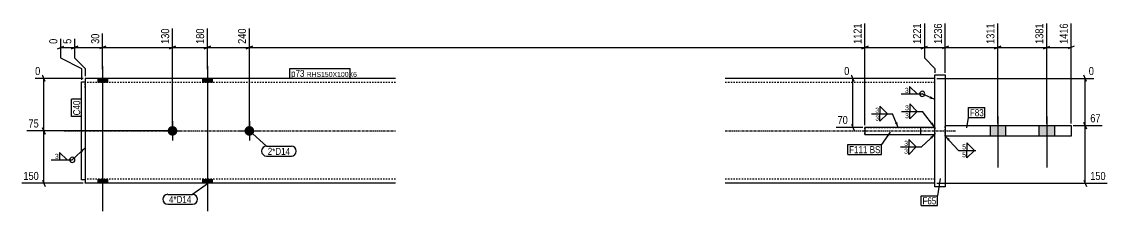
# Model space of a CAD drawing. Header units: millimetres. Extents: x 7 to 15967, y -1 to 548.
# Drawn here: x 7 to 1560, y -1 to 270 of the extents above; entities that cross this region are included whole.
import ezdxf

# ---------------------------------------------------------------- set-up
doc = ezdxf.new("R2010")
doc.units = ezdxf.units.MM
doc.linetypes.add('DXK_LINE_DOT2', pattern=[3.9198, 1.9599, -1.9599])
doc.linetypes.add('DXK_LINE_DOT3', pattern=[5.9187, 2.979, -0.9799, 0.9799, -0.9799])
for name, color, linetype in [('MÅLSÆTNING', 7, 'Continuous'), ('STÅL', 7, 'Continuous'), ('TEKST', 7, 'Continuous')]:
    doc.layers.add(name, color=color, linetype=linetype)
doc.styles.add('Arial Narrow', font='ARIALN.TTF', dxfattribs={"height": 0.2})

msp = doc.modelspace()

# ---------------------------------------------------------------- hatches: boundary and pattern name
at = {"layer": 'STÅL', "linetype": 'Continuous'}
for points in [[(129.7, 189.1), (115.7, 189.1), (115.7, 183.1), (129.7, 183.1)], [(129.7, 189.1), (115.7, 189.1), (115.7, 183.1), (129.7, 183.1)], [(279.7, 189.1), (265.7, 189.1), (265.7, 183.1), (279.7, 183.1)], [(279.7, 189.1), (265.7, 189.1), (265.7, 183.1), (279.7, 183.1)], [(222.7, 121.1, -1), (222.7, 107.1, -1)], [(332.7, 121.1, -1), (332.7, 107.1, -1)], [(1414.4, 121.6), (1392.4, 121.6), (1392.4, 106.6), (1414.4, 106.6)], [(1414.4, 121.6), (1392.4, 121.6), (1392.4, 106.6), (1414.4, 106.6)], [(1484.4, 121.6), (1462.4, 121.6), (1462.4, 106.6), (1484.4, 106.6)], [(1484.4, 121.6), (1462.4, 121.6), (1462.4, 106.6), (1484.4, 106.6)], [(129.7, 45.1), (115.7, 45.1), (115.7, 39.1), (129.7, 39.1)], [(129.7, 45.1), (115.7, 45.1), (115.7, 39.1), (129.7, 39.1)], [(279.7, 45.1), (265.7, 45.1), (265.7, 39.1), (279.7, 39.1)], [(279.7, 45.1), (265.7, 45.1), (265.7, 39.1), (279.7, 39.1)]]:
    msp.add_hatch(color=96, dxfattribs=at).paths.add_polyline_path(points)
at = {"layer": 'TEKST', "linetype": 'Continuous'}
for points in [[(1307.3, 163.7), (1313.4, 158.9), (1305.8, 160.3)], [(1259.7, 126.8), (1260.7, 119.1), (1256.2, 125.4)], [(1259.7, 126.8), (1260.7, 119.1), (1256.2, 125.4)], [(1310.3, 126.2), (1313.4, 119.1), (1307.3, 123.9)], [(1306.6, 105.4), (1313.4, 109.1), (1309.2, 102.6)], [(1332.1, 99.8), (1328.4, 106.6), (1334.9, 102.4)], [(91, 86.2), (97.7, 90), (93.5, 83.5)]]:
    msp.add_hatch(color=3, dxfattribs=at).paths.add_polyline_path(points)

# ---------------------------------------------------------------- linework, layer by layer
at = {"layer": 'MÅLSÆTNING', "color": 7, "linetype": 'Continuous'}
for p, q in [((1213.4, 122.1), (1213.4, 267.8)), ((1213.4, 122.1), (1213.4, 267.8)), ((1298.4, 267.8), (1298.4, 218.4)), ((1298.4, 267.8), (1298.4, 218.4)), ((1328.4, 197.1), (1328.4, 267.8)), ((1328.4, 197.1), (1328.4, 267.8)), ((1403.4, 124.6), (1403.4, 267.8)), ((1403.4, 124.6), (1403.4, 267.8)), ((1473.4, 124.6), (1473.4, 267.8)), ((1508.4, 124.6), (1508.4, 267.8)), ((122.7, 202.1), (122.7, 253.1)), ((122.7, 202.1), (122.7, 253.1)), ((222.7, 117.1), (222.7, 260.5)), ((222.7, 117.1), (222.7, 260.5)), ((272.7, 202.1), (272.7, 260.5)), ((272.7, 202.1), (272.7, 260.5)), ((332.7, 117.1), (332.7, 260.5)), ((332.7, 117.1), (332.7, 260.5)), ((58.2, 231.6), (67.2, 235.2)), ((62.7, 245.8), (62.7, 218.4)), ((62.7, 233.4), (82.7, 233.4)), ((78.2, 231.6), (87.2, 235.2)), ((87.2, 235.2), (78.2, 231.6)), ((82.7, 245.8), (82.7, 218.4)), ((82.7, 245.8), (82.7, 218.4)), ((82.7, 233.4), (122.7, 233.4)), ((127.2, 235.2), (118.2, 231.6)), ((127.2, 235.2), (118.2, 231.6)), ((122.7, 233.4), (222.7, 233.4)), ((227.2, 235.2), (218.2, 231.6)), ((218.2, 231.6), (227.2, 235.2)), ((222.7, 233.4), (272.7, 233.4)), ((277.2, 235.2), (268.2, 231.6)), ((268.2, 231.6), (277.2, 235.2)), ((272.7, 233.4), (332.7, 233.4)), ((337.2, 235.2), (328.2, 231.6)), ((328.2, 231.6), (337.2, 235.2)), ((332.7, 233.4), (1213.4, 233.4)), ((1217.9, 235.2), (1208.9, 231.6)), ((1208.9, 231.6), (1217.9, 235.2)), ((1213.4, 233.4), (1298.4, 233.4)), ((1293.9, 231.6), (1302.9, 235.2)), ((1298.4, 233.4), (1328.4, 233.4)), ((1332.9, 235.2), (1323.9, 231.6)), ((1332.9, 235.2), (1323.9, 231.6)), ((1328.4, 233.4), (1403.4, 233.4)), ((1407.9, 235.2), (1398.9, 231.6)), ((1398.9, 231.6), (1407.9, 235.2)), ((1403.4, 233.4), (1473.4, 233.4)), ((1468.9, 231.6), (1477.9, 235.2)), ((1512.9, 235.2), (1503.9, 231.6)), ((62.7, 218.4), (92.7, 203.4)), ((82.7, 218.4), (97.7, 203.4)), ((82.7, 218.4), (97.7, 203.4)), ((1298.4, 218.4), (1313.4, 203.4)), ((1298.4, 218.4), (1313.4, 203.4)), ((92.7, 203.4), (92.7, 187.1)), ((97.7, 203.4), (97.7, 192.1)), ((97.7, 203.4), (97.7, 192.1)), ((1313.4, 203.4), (1313.4, 197.1)), ((1313.4, 203.4), (1313.4, 197.1)), ((94.7, 189.1), (26.2, 189.1)), ((40.4, 184.6), (36.8, 193.6)), ((1201.2, 189.1), (1183.7, 189.1)), ((1197.9, 184.6), (1194.3, 193.6)), ((1196.1, 119.1), (1196.1, 189.1)), ((1316.4, 189.1), (1540.9, 189.1)), ((1530.3, 184.6), (1526.7, 193.6)), ((1528.5, 121.6), (1528.5, 189.1)), ((1526.7, 126.1), (1530.3, 117.1)), ((1530.3, 117.1), (1526.7, 126.1)), ((219.7, 114.1), (14.5, 114.1)), ((40.4, 109.6), (36.8, 118.6)), ((38.6, 39.1), (38.6, 114.1)), ((1210.4, 119.1), (1172, 119.1)), ((1194.3, 123.6), (1197.9, 114.6)), ((1511.4, 121.6), (1552.6, 121.6)), ((1511.4, 121.6), (1552.6, 121.6)), ((1528.5, 39.1), (1528.5, 121.6)), ((94.7, 39.1), (7.2, 39.1)), ((36.8, 43.6), (40.4, 34.6)), ((1316.4, 39.1), (1559.9, 39.1)), ((1526.7, 43.6), (1530.3, 34.6))]:
    msp.add_line(p, q, dxfattribs=at)
at = {"layer": 'STÅL', "color": 96, "linetype": 'Continuous'}
for p, q in [((122.7, 206.6), (122.7, -0.9)), ((122.7, 206.6), (122.7, -0.9)), ((272.7, 206.6), (272.7, -0.9)), ((272.7, 206.6), (272.7, -0.9)), ((115.7, 189.1), (115.7, 183.1)), ((115.7, 189.1), (115.7, 183.1)), ((129.7, 189.1), (129.7, 183.1)), ((129.7, 189.1), (129.7, 183.1)), ((265.7, 189.1), (265.7, 183.1)), ((265.7, 189.1), (265.7, 183.1)), ((279.7, 189.1), (279.7, 183.1)), ((279.7, 189.1), (279.7, 183.1)), ((222.7, 128.1), (222.7, 100.1)), ((332.7, 128.1), (332.7, 100.1)), ((1403.4, 134.6), (1403.4, 61.6)), ((1403.4, 134.6), (1403.4, 61.6)), ((1473.4, 134.6), (1473.4, 61.6)), ((1473.4, 134.6), (1473.4, 61.6)), ((208.7, 114.1), (236.7, 114.1)), ((318.7, 114.1), (346.7, 114.1)), ((1392.4, 121.6), (1392.4, 106.6)), ((1392.4, 121.6), (1392.4, 106.6)), ((1414.4, 121.6), (1414.4, 106.6)), ((1414.4, 121.6), (1414.4, 106.6)), ((1462.4, 121.6), (1462.4, 106.6)), ((1462.4, 121.6), (1462.4, 106.6)), ((1484.4, 121.6), (1484.4, 106.6)), ((1484.4, 121.6), (1484.4, 106.6)), ((115.7, 45.1), (115.7, 39.1)), ((115.7, 45.1), (115.7, 39.1)), ((129.7, 45.1), (129.7, 39.1)), ((129.7, 45.1), (129.7, 39.1)), ((265.7, 45.1), (265.7, 39.1)), ((265.7, 45.1), (265.7, 39.1)), ((279.7, 45.1), (279.7, 39.1)), ((279.7, 45.1), (279.7, 39.1))]:
    msp.add_line(p, q, dxfattribs=at)
at = {"layer": 'STÅL', "color": 2, "linetype": 'Continuous'}
for p, q in [((541.7, 189.1), (97.7, 189.1)), ((97.7, 189.1), (97.7, 40)), ((1313.4, 189.1), (1013.4, 189.1)), ((1313.4, 34.1), (1313.4, 194.1)), ((1313.4, 194.1), (1328.4, 194.1)), ((1328.4, 194.1), (1328.4, 34.1)), ((92.7, 184.1), (97.7, 184.1)), ((92.7, 44.1), (92.7, 184.1)), ((1313.4, 119.1), (1213.4, 119.1)), ((1213.4, 119.1), (1213.4, 109.1)), ((1213.4, 109.1), (1313.4, 109.1)), ((1293.4, 109.1), (1293.4, 119.1)), ((1313.4, 109.1), (1313.4, 119.1)), ((1328.4, 121.6), (1508.4, 121.6)), ((1508.4, 121.6), (1508.4, 106.6)), ((1508.4, 106.6), (1328.4, 106.6)), ((97.7, 44.1), (92.7, 44.1)), ((97.7, 39.1), (97.7, 40)), ((541.7, 39.1), (97.7, 39.1)), ((1313.4, 39.1), (1013.4, 39.1)), ((1328.4, 34.1), (1313.4, 34.1))]:
    msp.add_line(p, q, dxfattribs=at)
at = {"layer": 'STÅL', "color": 7, "linetype": 'DXK_LINE_DOT2'}
for p, q in [((1313.4, 119.1), (1313.4, 189.1)), ((97.7, 176.1), (97.7, 184.1)), ((541.7, 183.1), (97.7, 183.1)), ((97.7, 176.1), (97.7, 44.1)), ((1313.4, 183.1), (1013.4, 183.1)), ((1213.4, 109.1), (1213.4, 119.1)), ((1213.4, 119.1), (1313.4, 119.1)), ((1213.4, 109.1), (1313.4, 109.1)), ((1293.4, 109.1), (1293.4, 119.1)), ((1313.4, 109.1), (1313.4, 119.1)), ((1313.4, 119.1), (1313.4, 109.1)), ((1313.4, 39.1), (1313.4, 109.1)), ((1328.4, 106.6), (1328.4, 121.6)), ((541.7, 45.1), (97.7, 45.1)), ((1313.4, 45.1), (1013.4, 45.1))]:
    msp.add_line(p, q, dxfattribs=at)
at = {"layer": 'STÅL', "color": 7, "linetype": 'DXK_LINE_DOT3'}
for p, q in [((67.7, 114.1), (541.7, 114.1)), ((1013.4, 114.1), (1343.4, 114.1))]:
    msp.add_line(p, q, dxfattribs=at)
at = {"layer": 'TEKST', "color": 3, "linetype": 'Continuous'}
for p, q in [((1313.4, 158.9), (1295.3, 167)), ((1313.4, 119.1), (1295.6, 142)), ((1260.7, 119.1), (1253, 138.6)), ((1260.7, 119.1), (1253, 138.6)), ((1313.4, 109.1), (1294.3, 91.2)), ((97.7, 90), (79.3, 72.6))]:
    msp.add_line(p, q, dxfattribs=at)
for centre, start, end in [((1295.3, 167), 90, 270), ((1295.3, 167), 270, 90), ((79.3, 72.6), 90, 270), ((79.3, 72.6), 270, 90)]:
    msp.add_arc(centre, 3.75, start, end, dxfattribs=at)

# ---------------------------------------------------------------- wipeouts: each hides what was drawn before it
at = {"color": 0}
for points in [[(1233.4, 139.5), (1233.4, 148.2), (1227.6, 148.2), (1227.6, 139.5)], [(1275.9, 142.9), (1275.9, 151.6), (1270.2, 151.6), (1270.2, 142.9)], [(1383.3, 135.1), (1383.3, 145.6), (1363.5, 145.6), (1363.5, 135.1)], [(1274.6, 92.1), (1274.6, 100.8), (1268.9, 100.8), (1268.9, 92.1)], [(1357.7, 87.1), (1357.7, 95.8), (1351.9, 95.8), (1351.9, 87.1)], [(59.7, 73.5), (59.7, 82.2), (53.9, 82.2), (53.9, 73.5)], [(391, 79.8), (391, 90.3), (359, 90.3), (359, 79.8)], [(1217.1, 82.2), (1217.1, 92.7), (1190.8, 92.7), (1190.8, 82.2)], [(249.6, 11), (249.6, 21.5), (217.7, 21.5), (217.7, 11)], [(1315.5, 9), (1315.5, 19.5), (1295.7, 19.5), (1295.7, 9)]]:
    msp.add_wipeout(points, dxfattribs=at).dxf.layer = 'TEKST'

# ---------------------------------------------------------------- next in the draw order: linework, layer by layer
at = {"layer": 'TEKST', "color": 3, "linetype": 'Continuous'}
for p, q in [((1245.6, 138.6), (1234.9, 149.3)), ((1234.9, 149.3), (1234.9, 138.6)), ((1288.2, 142), (1277.5, 152.7)), ((1277.5, 152.7), (1277.5, 142)), ((1277.5, 142), (1288.2, 142)), ((1234.9, 138.6), (1245.6, 138.6)), ((1286.9, 91.2), (1276.2, 101.9)), ((1276.2, 101.9), (1276.2, 91.2)), ((1369.9, 86.2), (1359.2, 96.9)), ((1359.2, 96.9), (1359.2, 86.2)), ((72, 72.6), (61.2, 83.3)), ((61.2, 83.3), (61.2, 72.6)), ((1276.2, 91.2), (1286.9, 91.2)), ((1359.2, 86.2), (1369.9, 86.2)), ((49.3, 72.6), (79.3, 72.6)), ((61.2, 72.6), (72, 72.6))]:
    msp.add_line(p, q, dxfattribs=at)

# ---------------------------------------------------------------- next in the draw order: texts
at = {"layer": 'TEKST', "color": 3, "style": 'Arial Narrow'}
msp.add_text('3', height=7.16, dxfattribs=at).set_placement((54.5, 74.1))

# ---------------------------------------------------------------- next in the draw order: wipeouts: each hides what was drawn before it
at = {"color": 0, "linetype": 'Continuous'}
for points in [[(1211, 270.2), (1194.2, 270.2), (1194.2, 236.1), (1211, 236.1)], [(1326, 270.2), (1309.2, 270.2), (1309.2, 236.1), (1326, 236.1)], [(1401, 270.2), (1384.2, 270.2), (1384.2, 236.1), (1401, 236.1)], [(1471, 270.2), (1454.2, 270.2), (1454.2, 236.1), (1471, 236.1)], [(120.3, 255.5), (103.5, 255.5), (103.5, 236.1), (120.3, 236.1)], [(220.3, 262.9), (203.5, 262.9), (203.5, 236.1), (220.3, 236.1)], [(270.3, 262.9), (253.5, 262.9), (253.5, 236.1), (270.3, 236.1)], [(330.3, 262.9), (313.5, 262.9), (313.5, 236.1), (330.3, 236.1)], [(80.3, 248.2), (63.5, 248.2), (63.5, 236.1), (80.3, 236.1)], [(1193.4, 191.5), (1193.4, 208.3), (1181.3, 208.3), (1181.3, 191.5)], [(1543.3, 191.5), (1543.3, 208.3), (1531.2, 208.3), (1531.2, 191.5)], [(1552.8, 124), (1552.8, 140.8), (1533.4, 140.8), (1533.4, 124)], [(33.7, 116.5), (33.7, 133.3), (14.3, 133.3), (14.3, 116.5)], [(1191.2, 121.5), (1191.2, 138.3), (1171.8, 138.3), (1171.8, 121.5)], [(33.7, 41.5), (33.7, 58.3), (7, 58.3), (7, 41.5)], [(1560.1, 41.5), (1560.1, 58.3), (1533.4, 58.3), (1533.4, 41.5)]]:
    msp.add_wipeout(points, dxfattribs=at).dxf.layer = 'MÅLSÆTNING'
at = {"color": 0}
for points in [[(411.5, 191.2), (411.5, 201.7), (392.3, 201.7), (392.3, 191.2)], [(1275.7, 167.9), (1275.7, 176.6), (1269.9, 176.6), (1269.9, 167.9)], [(90.6, 157.4), (80.1, 157.4), (80.1, 136.3), (90.6, 136.3)], [(1383.3, 135.1), (1383.3, 145.6), (1363.5, 145.6), (1363.5, 135.1)], [(391, 79.8), (391, 90.3), (359, 90.3), (359, 79.8)], [(1217.1, 82.2), (1217.1, 92.7), (1190.8, 92.7), (1190.8, 82.2)], [(249.6, 11), (249.6, 21.5), (217.7, 21.5), (217.7, 11)], [(1315.5, 9), (1315.5, 19.5), (1295.7, 19.5), (1295.7, 9)]]:
    msp.add_wipeout(points, dxfattribs=at).dxf.layer = 'TEKST'

# ---------------------------------------------------------------- next in the draw order: linework, layer by layer
at = {"layer": 'MÅLSÆTNING', "color": 7, "linetype": 'Continuous'}
for p, q in [((1473.4, 124.6), (1473.4, 267.8)), ((1293.9, 231.6), (1302.9, 235.2)), ((1468.9, 231.6), (1477.9, 235.2)), ((1473.4, 233.4), (1508.4, 233.4)), ((38.6, 114.1), (38.6, 189.1)), ((219.7, 114.1), (14.5, 114.1)), ((36.8, 118.6), (40.4, 109.6))]:
    msp.add_line(p, q, dxfattribs=at)
at = {"layer": 'TEKST', "color": 3, "linetype": 'Continuous'}
for p, q in [((1287.9, 167), (1277.2, 177.7)), ((1277.2, 177.7), (1277.2, 167)), ((1265.3, 167), (1295.3, 167)), ((1277.2, 167), (1287.9, 167))]:
    msp.add_line(p, q, dxfattribs=at)
at = {"layer": 'TEKST', "color": 7, "linetype": 'Continuous'}
for p, q in [((1361.7, 147.4), (1385.1, 147.4)), ((1361.7, 133.3), (1361.7, 147.4)), ((1385.1, 133.3), (1385.1, 147.4)), ((1359.2, 118.3), (1361.7, 133.3)), ((1361.7, 133.3), (1385.1, 133.3)), ((332.7, 114.1), (357.2, 92.1)), ((1189, 80.4), (1189, 94.5)), ((357.2, 92.1), (392.8, 92.1)), ((357.2, 78), (392.8, 78)), ((272.6, 38.5), (251.4, 23.3)), ((1321, 45.8), (1317.3, 21.3)), ((215.9, 23.3), (251.4, 23.3)), ((1293.9, 21.3), (1317.3, 21.3)), ((1293.9, 7.2), (1293.9, 21.3)), ((1317.3, 7.2), (1317.3, 21.3)), ((215.9, 9.2), (251.4, 9.2)), ((1293.9, 7.2), (1317.3, 7.2))]:
    msp.add_line(p, q, dxfattribs=at)
for centre, start, end in [((357.2, 85.1), 90, 270), ((392.8, 85.1), 270, 90), ((215.9, 16.3), 90, 270), ((251.4, 16.3), 270, 90)]:
    msp.add_arc(centre, 7.05, start, end, dxfattribs=at)

# ---------------------------------------------------------------- next in the draw order: texts
at = {"layer": 'MÅLSÆTNING', "color": 3, "linetype": 'Continuous', "style": 'Arial Narrow'}
for s, p in [('1121', (1208.6, 238.5)), ('1236', (1323.6, 238.5)), ('1311', (1398.6, 238.5)), ('1381', (1468.6, 238.5)), ('30', (117.9, 238.5)), ('130', (217.9, 238.5)), ('180', (267.9, 238.5)), ('240', (327.9, 238.5))]:
    msp.add_text(s, height=11.45, rotation=90.0002, dxfattribs=at).set_placement(p)
for s, height, p in [('0', 11.5, (1183.7, 193.9)), ('0', 11.5, (1533.6, 193.9)), ('75', 11.45, (16.7, 118.9)), ('70', 11.45, (1174.2, 123.9)), ('67', 11.45, (1535.8, 126.4)), ('150', 11.45, (9.4, 43.9)), ('150', 11.45, (1535.8, 43.9))]:
    msp.add_text(s, height=height, dxfattribs=at).set_placement(p)
at = {"layer": 'TEKST', "color": 3, "style": 'Arial Narrow'}
for s, height, p in [('3', 7.16, (1270.5, 168.5)), ('F83', 10.02, (1363.5, 135.1)), ('2*D14', 10.02, (359, 79.8)), ('4*D14', 10.02, (217.7, 11)), ('F65', 10.02, (1295.7, 9))]:
    msp.add_text(s, height=height, dxfattribs=at).set_placement(p)

# ---------------------------------------------------------------- next in the draw order: wipeouts: each hides what was drawn before it
at = {"color": 0, "linetype": 'Continuous'}
for points, layer in [([(60.3, 248.2), (43.5, 248.2), (43.5, 236.1), (60.3, 236.1)], 'MÅLSÆTNING'), ([(1275.9, 131.6), (1275.9, 140.3), (1270.2, 140.3), (1270.2, 131.6)], 'TEKST'), ([(1233.4, 128.2), (1233.4, 136.9), (1227.6, 136.9), (1227.6, 128.2)], 'TEKST'), ([(1274.6, 80.9), (1274.6, 89.6), (1268.9, 89.6), (1268.9, 80.9)], 'TEKST'), ([(1357.7, 75.8), (1357.7, 84.5), (1351.9, 84.5), (1351.9, 75.8)], 'TEKST')]:
    msp.add_wipeout(points, dxfattribs=at).dxf.layer = layer
at = {"color": 0}
for points in [[(411.5, 191.2), (411.5, 201.7), (392.3, 201.7), (392.3, 191.2)], [(90.6, 157.4), (80.1, 157.4), (80.1, 136.3), (90.6, 136.3)], [(1235.5, 82.2), (1235.5, 92.7), (1220.2, 92.7), (1220.2, 82.2)]]:
    msp.add_wipeout(points, dxfattribs=at).dxf.layer = 'TEKST'

# ---------------------------------------------------------------- next in the draw order: linework, layer by layer
at = {"layer": 'TEKST', "color": 7, "linetype": 'Continuous'}
for p, q in [((390.5, 189.4), (390.5, 203.5)), ((78.3, 134.5), (78.3, 159.2)), ((92.4, 159.2), (78.3, 159.2)), ((92.4, 134.5), (92.4, 159.2)), ((92.4, 134.5), (78.3, 134.5))]:
    msp.add_line(p, q, dxfattribs=at)
at = {"layer": 'TEKST', "color": 3, "linetype": 'Continuous'}
for p, q in [((1265.5, 142), (1295.6, 142)), ((1277.5, 142), (1288.2, 142)), ((1288.2, 142), (1277.5, 131.3)), ((1277.5, 131.3), (1277.5, 142)), ((1222.9, 138.6), (1253, 138.6)), ((1234.9, 138.6), (1245.6, 138.6)), ((1245.6, 138.6), (1234.9, 127.9)), ((1234.9, 127.9), (1234.9, 138.6)), ((1328.4, 106.6), (1347.3, 86.2)), ((1264.2, 91.2), (1294.3, 91.2)), ((1276.2, 91.2), (1286.9, 91.2)), ((1286.9, 91.2), (1276.2, 80.5)), ((1276.2, 80.5), (1276.2, 91.2)), ((1347.3, 86.2), (1372.1, 86.2)), ((1359.2, 86.2), (1369.9, 86.2)), ((1369.9, 86.2), (1359.2, 75.5)), ((1359.2, 75.5), (1359.2, 86.2))]:
    msp.add_line(p, q, dxfattribs=at)

# ---------------------------------------------------------------- next in the draw order: texts
at = {"layer": 'MÅLSÆTNING', "color": 3, "linetype": 'Continuous', "style": 'Arial Narrow'}
for s, p in [('0', (57.9, 238.5)), ('5', (77.9, 238.5))]:
    msp.add_text(s, height=11.5, rotation=90.0002, dxfattribs=at).set_placement(p)
at = {"layer": 'TEKST', "color": 3, "style": 'Arial Narrow'}
msp.add_text('C40', height=10.02, rotation=90.0002, dxfattribs=at).set_placement((90.6, 136.3))
for s, p in [('3', (1228.2, 140.1)), ('3', (1270.8, 143.5)), ('3', (1269.5, 92.7)), ('5', (1352.5, 87.7))]:
    msp.add_text(s, height=7.16, dxfattribs=at).set_placement(p)
at = {"layer": 'TEKST', "color": 3, "linetype": 'Continuous', "style": 'Arial Narrow'}
for s, p in [('3', (1228.2, 128.8)), ('3', (1270.8, 132.2)), ('3', (1269.5, 81.5)), ('5', (1352.5, 76.4))]:
    msp.add_text(s, height=7.16, dxfattribs=at).set_placement(p)

# ---------------------------------------------------------------- next in the draw order: wipeouts: each hides what was drawn before it
at = {"color": 0, "linetype": 'Continuous'}
for points in [[(1296, 270.2), (1279.2, 270.2), (1279.2, 236.1), (1296, 236.1)], [(1506, 270.2), (1489.2, 270.2), (1489.2, 236.1), (1506, 236.1)], [(35.9, 191.5), (35.9, 208.3), (23.8, 208.3), (23.8, 191.5)]]:
    msp.add_wipeout(points, dxfattribs=at).dxf.layer = 'MÅLSÆTNING'
at = {"color": 0}
for points in [[(474.9, 191.2), (474.9, 198.7), (414.6, 198.7), (414.6, 191.2)], [(1235.5, 82.2), (1235.5, 92.7), (1220.2, 92.7), (1220.2, 82.2)]]:
    msp.add_wipeout(points, dxfattribs=at).dxf.layer = 'TEKST'

# ---------------------------------------------------------------- next in the draw order: linework, layer by layer
at = {"layer": 'TEKST', "color": 7, "linetype": 'Continuous'}
for p, q in [((1249.6, 112.3), (1237.3, 94.5)), ((1189, 94.5), (1237.3, 94.5)), ((1237.3, 80.4), (1237.3, 94.5)), ((1189, 80.4), (1237.3, 80.4))]:
    msp.add_line(p, q, dxfattribs=at)

# ---------------------------------------------------------------- next in the draw order: texts
at = {"layer": 'MÅLSÆTNING', "color": 3, "linetype": 'Continuous', "style": 'Arial Narrow'}
for s, p in [('1221', (1293.6, 238.5)), ('1416', (1503.6, 238.5))]:
    msp.add_text(s, height=11.45, rotation=90.0002, dxfattribs=at).set_placement(p)
msp.add_text('0', height=11.5, dxfattribs=at).set_placement((26.2, 193.9))
at = {"layer": 'TEKST', "color": 3, "style": 'Arial Narrow'}
for s, p in [('F111', (1190.8, 82.2)), ('BS', (1220.2, 82.2))]:
    msp.add_text(s, height=10.02, dxfattribs=at).set_placement(p)

# ---------------------------------------------------------------- next in the draw order: wipeouts: each hides what was drawn before it
at = {"color": 0}
msp.add_wipeout([(474.9, 191.2), (474.9, 198.7), (414.6, 198.7), (414.6, 191.2)], dxfattribs=at).dxf.layer = 'TEKST'

# ---------------------------------------------------------------- next in the draw order: linework, layer by layer
at = {"layer": 'TEKST', "color": 7, "linetype": 'Continuous'}
for p, q in [((390.5, 203.5), (476.7, 203.5)), ((476.7, 189.4), (476.7, 203.5)), ((390.5, 189.4), (476.7, 189.4))]:
    msp.add_line(p, q, dxfattribs=at)

# ---------------------------------------------------------------- next in the draw order: texts
at = {"layer": 'TEKST', "color": 3, "style": 'Arial Narrow'}
for s, height, p in [('p73', 10.02, (392.3, 191.2)), ('RHS150X100X6', 7.158, (414.6, 191.2))]:
    msp.add_text(s, height=height, dxfattribs=at).set_placement(p)

doc.saveas('drawing.dxf')
